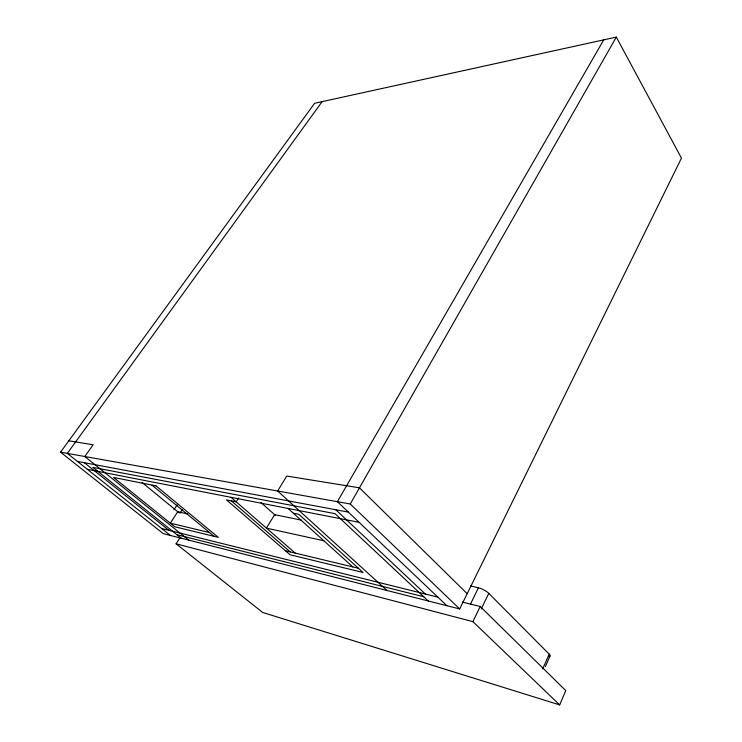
<?xml version="1.0" encoding="UTF-8"?>
<svg xmlns="http://www.w3.org/2000/svg" width="742" height="742" viewBox="0 0 742 742"><rect width="100%" height="100%" fill="white"/><g stroke="black" fill="none" stroke-linecap="round" stroke-linejoin="round"><path stroke-width="1.11" d="M180.158 537.477L176.095 543.812L262.677 612.465L559.672 704.9L565.784 690.607L480.204 606.492L462.257 602.05M542.717 668.839L549.21 654.147L488.783 593.359A8.283 2.347 27.4 0 0 478.442 587.775L470.549 585.948M545.342 666.604L549.924 656.188M481.261 608.959L488.783 593.359M559.672 704.9L472.886 621.638L480.204 606.492M470.345 604.368L478.442 587.775M459.678 608.959L681.462 158.12L616.314 37.1L314.617 103.286L60.538 452.166L163.277 533.646L459.678 608.959L350.252 503.994L60.538 452.166M350.252 503.994L616.314 37.1M603.747 39.855L337.397 501.694L446.879 605.713M238.646 497.938L236.206 501.842L226.533 499.913L290.076 554.766L363.07 572.481L298.868 514.308L293.322 513.204M179.935 513.316L182.458 509.429M173.971 509.708L177.143 504.857M322.13 101.635L67.309 453.371L170.4 535.455M68.793 440.822L93.167 444.764L84.783 456.497L188.756 540.12M77.372 461.394L348.35 512.11M87.296 469.287L359.1 522.312M301.66 520.179L274.596 514.651L266.461 528.128L323.874 540.779M187.884 514.011L177.755 511.739L170.308 523.175L209.578 532.58M285.429 550.759L358.395 568.242M161.682 528.508L437.854 597.134M176.958 534.732L423.719 596.753M176.095 543.812L472.886 621.638M181.317 538.228L92.833 467.358L335.032 513.659L428.217 600.974M84.31 462.693L168.907 530.307M142.149 482.541L178.646 512.472M151.952 485.082L214.15 536.345M231.346 500.878L290.298 551.927M231.003 497.326L295.214 553.105M261.017 502.612L275.57 515.514M288.063 508.456L352.812 566.907M387.009 590.493L277.638 491L286.737 476.058L359.471 487.819L467.182 593.693M335.801 509.754L425.324 594.027M549.21 654.147A7.847 2.031 26.6 0 1 548.644 656.42M155.996 485.88L113.572 477.449L174.815 526.801L218.278 537.347L155.996 485.88"/></g></svg>
